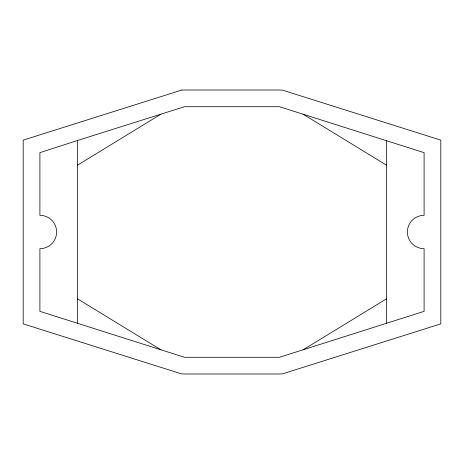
<?xml version="1.0" encoding="UTF-8"?>
<svg xmlns="http://www.w3.org/2000/svg" width="464" height="464" viewBox="0 0 464 464"><rect width="100%" height="100%" fill="white"/><g stroke="black" fill="none" stroke-linecap="round" stroke-linejoin="round"><path stroke-width="0.7" d="M77.592 323.53L77.592 140.47L184.463 106.72L279.537 106.72L424.096 152.656L424.096 215.296A16.704 16.704 0 0 0 407.392 232A16.704 16.704 0 0 0 424.096 248.704L424.096 311.344L279.537 357.28L184.463 357.28L39.904 311.344L39.904 248.704A16.704 16.704 0 0 0 56.608 232A16.704 16.704 0 0 0 39.904 215.296L39.904 152.656L77.592 140.47M386.408 323.53L386.408 140.47M77.488 165.184L161.008 114.127M302.992 349.873L386.512 298.816M302.992 114.127L386.512 165.184M77.488 298.816L161.008 349.873M181.888 90.016L23.2 140.128L23.2 323.872L181.888 373.984L282.112 373.984L440.8 323.872L440.8 140.128L282.112 90.016L181.888 90.016"/></g></svg>
